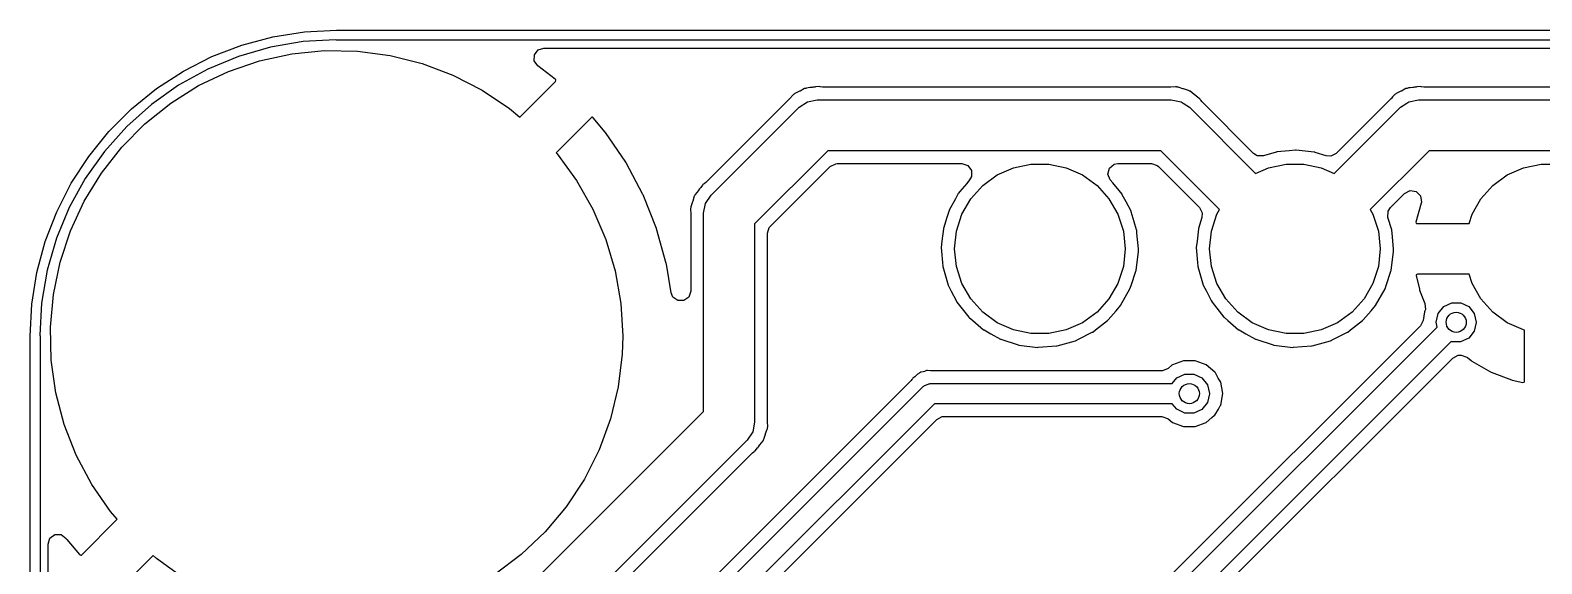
# Model space of a CAD drawing. Extents: x 3.59 to 5.68, y -3.55 to -1.66.
# Drawn here: x 3.585 to 4.178, y -1.866 to -1.656 of the extents above; entities that cross this region are included whole.
import ezdxf

# ---------------------------------------------------------------- set-up
doc = ezdxf.new("R2010")
doc.units = 0
doc.header["$MEASUREMENT"] = 0
doc.layers.add('BLACK', color=7, linetype='CONTINUOUS')

msp = doc.modelspace()

# ---------------------------------------------------------------- linework, layer by layer
at = {"layer": 'BLACK', "linetype": 'CONTINUOUS'}
for p, q in [((3.66846, -1.66223), (3.6806, -1.65898)), ((3.6806, -1.65898), (3.69301, -1.65701)), ((3.69301, -1.65701), (3.70556, -1.65635)), ((3.70556, -1.65635), (3.70556, -1.65635)), ((3.70556, -1.65635), (5.55596, -1.65635)), ((3.65672, -1.66673), (3.66846, -1.66223)), ((3.67968, -1.66302), (3.66714, -1.66663)), ((3.69254, -1.66084), (3.67968, -1.66302)), ((3.68801, -1.66561), (3.70086, -1.66433)), ((3.70518, -1.66013), (3.69254, -1.66084)), ((3.70086, -1.66433), (3.71378, -1.66453)), ((3.70556, -1.66029), (3.70518, -1.66013)), ((5.55596, -1.66029), (3.70556, -1.66029)), ((3.71378, -1.66453), (3.72659, -1.66622)), ((3.78314, -1.66595), (3.7846, -1.66403)), ((3.7846, -1.66403), (3.78682, -1.66334)), ((3.78682, -1.66334), (5.47471, -1.66334)), ((3.64553, -1.67244), (3.65672, -1.66673)), ((3.66714, -1.66663), (3.65509, -1.67163)), ((3.66317, -1.67255), (3.67539, -1.66836)), ((3.67539, -1.66836), (3.68801, -1.66561)), ((3.72659, -1.66622), (3.73912, -1.66936)), ((3.73912, -1.66936), (3.7512, -1.67393)), ((3.78309, -1.66836), (3.78314, -1.66595)), ((3.78446, -1.67034), (3.78309, -1.66836)), ((3.79129, -1.67554), (3.78446, -1.67034)), ((3.63498, -1.67928), (3.64553, -1.67244)), ((3.65509, -1.67163), (3.64368, -1.67794)), ((3.65151, -1.67811), (3.66317, -1.67255)), ((3.7512, -1.67393), (3.76268, -1.67985)), ((3.77739, -1.69046), (3.79139, -1.67647)), ((3.79145, -1.67568), (3.79129, -1.67554)), ((3.79139, -1.67647), (3.79162, -1.676)), ((3.79158, -1.6758), (3.79145, -1.67568)), ((3.7916, -1.67582), (3.79158, -1.6758)), ((3.79162, -1.676), (3.7916, -1.67582)), ((3.62522, -1.68719), (3.63498, -1.67928)), ((3.64368, -1.67794), (3.63304, -1.68548)), ((3.64056, -1.68497), (3.65151, -1.67811)), ((3.76268, -1.67985), (3.7734, -1.68706)), ((3.88449, -1.68187), (3.88324, -1.68321)), ((3.88471, -1.68163), (3.88449, -1.68187)), ((3.88449, -1.68187), (3.88449, -1.68187)), ((3.88494, -1.68151), (3.88471, -1.68163)), ((3.88502, -1.68144), (3.88494, -1.68151)), ((3.88506, -1.68141), (3.88502, -1.68144)), ((3.88511, -1.68135), (3.88506, -1.68141)), ((3.88528, -1.68121), (3.88511, -1.68135)), ((3.8855, -1.6811), (3.88528, -1.68121)), ((3.88713, -1.68032), (3.8855, -1.6811)), ((3.8855, -1.6811), (3.8855, -1.6811)), ((3.88714, -1.68032), (3.88713, -1.68032)), ((3.8873, -1.68023), (3.88714, -1.68032)), ((3.88911, -1.67926), (3.8873, -1.68023)), ((3.8894, -1.67921), (3.88911, -1.67926)), ((3.88952, -1.67917), (3.8894, -1.67921)), ((3.88979, -1.67904), (3.88952, -1.67917)), ((3.89117, -1.67888), (3.88979, -1.67904)), ((3.89183, -1.6788), (3.89117, -1.67888)), ((3.89201, -1.67878), (3.89183, -1.6788)), ((3.89231, -1.67873), (3.89201, -1.67878)), ((3.89279, -1.67865), (3.89231, -1.67873)), ((3.89295, -1.67865), (3.89279, -1.67865)), ((3.89305, -1.67864), (3.89295, -1.67865)), ((3.89337, -1.67862), (3.89305, -1.67864)), ((3.89339, -1.67862), (3.89337, -1.67862)), ((3.89476, -1.67845), (3.89339, -1.67862)), ((3.89524, -1.67856), (3.89476, -1.67845)), ((3.89606, -1.67865), (3.89524, -1.67856)), ((4.03248, -1.67865), (3.89606, -1.67865)), ((4.03263, -1.67864), (4.03248, -1.67865)), ((4.03446, -1.67857), (4.03263, -1.67864)), ((4.03478, -1.67856), (4.03446, -1.67857)), ((4.03446, -1.67857), (4.03446, -1.67857)), ((4.03504, -1.67863), (4.03478, -1.67856)), ((4.03514, -1.67864), (4.03504, -1.67863)), ((4.03519, -1.67865), (4.03514, -1.67864)), ((4.03527, -1.67865), (4.03519, -1.67865)), ((4.03549, -1.67866), (4.03527, -1.67865)), ((4.03572, -1.67875), (4.03549, -1.67866)), ((4.03588, -1.6788), (4.03572, -1.67875)), ((4.03572, -1.67875), (4.03572, -1.67875)), ((4.03743, -1.67935), (4.03588, -1.6788)), ((4.03761, -1.6794), (4.03743, -1.67935)), ((4.03926, -1.6799), (4.03761, -1.6794)), ((4.03957, -1.67999), (4.03926, -1.6799)), ((4.03926, -1.6799), (4.03926, -1.6799)), ((4.03982, -1.68017), (4.03957, -1.67999)), ((4.03993, -1.68022), (4.03982, -1.68017)), ((4.04021, -1.68032), (4.03993, -1.68022)), ((4.04182, -1.68159), (4.04021, -1.68032)), ((4.04197, -1.6817), (4.04182, -1.68159)), ((4.04261, -1.68216), (4.04197, -1.6817)), ((4.04273, -1.68228), (4.04261, -1.68216)), ((4.0428, -1.68234), (4.04273, -1.68228)), ((4.04304, -1.68255), (4.0428, -1.68234)), ((4.04388, -1.68322), (4.04304, -1.68255)), ((4.11962, -1.68255), (4.11901, -1.68322)), ((4.12047, -1.68163), (4.11962, -1.68255)), ((4.12071, -1.68151), (4.12047, -1.68163)), ((4.12079, -1.68144), (4.12071, -1.68151)), ((4.12082, -1.68141), (4.12079, -1.68144)), ((4.12088, -1.68135), (4.12082, -1.68141)), ((4.12105, -1.68121), (4.12088, -1.68135)), ((4.1229, -1.68032), (4.12105, -1.68121)), ((4.12306, -1.68023), (4.1229, -1.68032)), ((4.12487, -1.67926), (4.12306, -1.68023)), ((4.12517, -1.67921), (4.12487, -1.67926)), ((4.12528, -1.67917), (4.12517, -1.67921)), ((4.12555, -1.67904), (4.12528, -1.67917)), ((4.12587, -1.679), (4.12555, -1.67904)), ((4.12655, -1.67892), (4.12587, -1.679)), ((4.12587, -1.679), (4.12587, -1.679)), ((4.1276, -1.6788), (4.12655, -1.67892)), ((4.12778, -1.67878), (4.1276, -1.6788)), ((4.12817, -1.67871), (4.12778, -1.67878)), ((4.1284, -1.67867), (4.12817, -1.67871)), ((4.12856, -1.67865), (4.1284, -1.67867)), ((4.1284, -1.67867), (4.1284, -1.67867)), ((4.12872, -1.67865), (4.12856, -1.67865)), ((4.12881, -1.67864), (4.12872, -1.67865)), ((4.12914, -1.67862), (4.12881, -1.67864)), ((4.12919, -1.67861), (4.12914, -1.67862)), ((4.13052, -1.67845), (4.12919, -1.67861)), ((4.13084, -1.67852), (4.13052, -1.67845)), ((4.131, -1.67856), (4.13084, -1.67852)), ((4.13084, -1.67852), (4.13084, -1.67852)), ((4.13182, -1.67865), (4.131, -1.67856)), ((4.4009, -1.67865), (4.13182, -1.67865)), ((3.61633, -1.69608), (3.62522, -1.68719)), ((3.63304, -1.68548), (3.62331, -1.69418)), ((3.63048, -1.69305), (3.64056, -1.68497)), ((3.7734, -1.68706), (3.77739, -1.69046)), ((3.88314, -1.68332), (3.85031, -1.71616)), ((3.85243, -1.72113), (3.88697, -1.68659)), ((3.88324, -1.68321), (3.88314, -1.68332)), ((3.88697, -1.68659), (3.89021, -1.68443)), ((3.89021, -1.68443), (3.89404, -1.68367)), ((3.89404, -1.68367), (4.03287, -1.68367)), ((4.03287, -1.68367), (4.0367, -1.68443)), ((4.0367, -1.68443), (4.03752, -1.68497)), ((4.03752, -1.68497), (4.03995, -1.68659)), ((4.03995, -1.68659), (4.06592, -1.71256)), ((4.04414, -1.68342), (4.04388, -1.68322)), ((4.04388, -1.68322), (4.04388, -1.68322)), ((4.04431, -1.68369), (4.04414, -1.68342)), ((4.0444, -1.68383), (4.04431, -1.68369)), ((4.04492, -1.68447), (4.0444, -1.68383)), ((4.06512, -1.70467), (4.04492, -1.68447)), ((4.09676, -1.71257), (4.12273, -1.68659)), ((4.1189, -1.68333), (4.09754, -1.70468)), ((4.11901, -1.68322), (4.1189, -1.68333)), ((4.12273, -1.68659), (4.12516, -1.68497)), ((4.12516, -1.68497), (4.12598, -1.68443)), ((4.12598, -1.68443), (4.1298, -1.68367)), ((4.1298, -1.68367), (4.4013, -1.68367)), ((3.62331, -1.69418), (3.61462, -1.7039)), ((3.6214, -1.70223), (3.63048, -1.69305)), ((3.80558, -1.69056), (3.79164, -1.7045)), ((3.80568, -1.69049), (3.80558, -1.69056)), ((3.8058, -1.69048), (3.80568, -1.69049)), ((3.80625, -1.69076), (3.8058, -1.69048)), ((3.81095, -1.6963), (3.80625, -1.69076)), ((3.60842, -1.70585), (3.61633, -1.69608)), ((3.81108, -1.69647), (3.81095, -1.6963)), ((3.81899, -1.70816), (3.81108, -1.69647)), ((3.60157, -1.71639), (3.60842, -1.70585)), ((3.61462, -1.7039), (3.60707, -1.71454)), ((3.61343, -1.7124), (3.6214, -1.70223)), ((3.79164, -1.7045), (3.79202, -1.70491)), ((3.79202, -1.70491), (3.79967, -1.71532)), ((3.89818, -1.70367), (3.8695, -1.73235)), ((4.02873, -1.70367), (3.89818, -1.70367)), ((4.0518, -1.72673), (4.02873, -1.70367)), ((4.06657, -1.70558), (4.06512, -1.70467)), ((4.06897, -1.70565), (4.06657, -1.70558)), ((4.07391, -1.7042), (4.06897, -1.70565)), ((4.07409, -1.70414), (4.07391, -1.7042)), ((4.07391, -1.7042), (4.07391, -1.7042)), ((4.07428, -1.70413), (4.07409, -1.70414)), ((4.07911, -1.70369), (4.07428, -1.70413)), ((4.07428, -1.70413), (4.07428, -1.70413)), ((4.0816, -1.70346), (4.07911, -1.70369)), ((4.08179, -1.70348), (4.0816, -1.70346)), ((4.08892, -1.70423), (4.08179, -1.70348)), ((4.08179, -1.70348), (4.08179, -1.70348)), ((4.08911, -1.70425), (4.08892, -1.70423)), ((4.08892, -1.70423), (4.08892, -1.70423)), ((4.08929, -1.70431), (4.08911, -1.70425)), ((4.09364, -1.70565), (4.08929, -1.70431)), ((4.08929, -1.70431), (4.08929, -1.70431)), ((4.0954, -1.70578), (4.09364, -1.70565)), ((4.09754, -1.70468), (4.0954, -1.70578)), ((4.13395, -1.70367), (4.11088, -1.72673)), ((4.39716, -1.70367), (4.13395, -1.70367)), ((3.60668, -1.72341), (3.61343, -1.7124)), ((3.8191, -1.70834), (3.81899, -1.70816)), ((3.8257, -1.7208), (3.8191, -1.70834)), ((3.87566, -1.73328), (3.89912, -1.70983)), ((3.89912, -1.70983), (3.90127, -1.70873)), ((3.90127, -1.70873), (3.90188, -1.70869)), ((3.90188, -1.70869), (3.9508, -1.70869)), ((3.9508, -1.70869), (3.95309, -1.70943)), ((3.95309, -1.70943), (3.95451, -1.71138)), ((3.95451, -1.71138), (3.95451, -1.71379)), ((3.9646, -1.71315), (3.97099, -1.7103)), ((3.97099, -1.7103), (3.97784, -1.70885)), ((3.97784, -1.70885), (3.98483, -1.70885)), ((3.98483, -1.70885), (3.99168, -1.7103)), ((3.99168, -1.7103), (3.99807, -1.71315)), ((4.00804, -1.7128), (4.00865, -1.71047)), ((4.00865, -1.71047), (4.01052, -1.70895)), ((4.01052, -1.70895), (4.01193, -1.70869)), ((4.01193, -1.70869), (4.02504, -1.70869)), ((4.02504, -1.70869), (4.02733, -1.70943)), ((4.02733, -1.70943), (4.02779, -1.70983)), ((4.02779, -1.70983), (4.04389, -1.72592)), ((4.06592, -1.71256), (4.07099, -1.7103)), ((4.07099, -1.7103), (4.07784, -1.70885)), ((4.07784, -1.70885), (4.08483, -1.70885)), ((4.08483, -1.70885), (4.09168, -1.7103)), ((4.09168, -1.7103), (4.09676, -1.71257)), ((4.1646, -1.71315), (4.17099, -1.7103)), ((4.17099, -1.7103), (4.17784, -1.70885)), ((4.17784, -1.70885), (4.18483, -1.70885)), ((3.59587, -1.72759), (3.60157, -1.71639)), ((3.60707, -1.71454), (3.60076, -1.72596)), ((3.79967, -1.71532), (3.80607, -1.72654)), ((3.848, -1.71847), (3.8479, -1.7186)), ((3.84811, -1.71835), (3.848, -1.71847)), ((3.84817, -1.71828), (3.84811, -1.71835)), ((3.84839, -1.71804), (3.84817, -1.71828)), ((3.84905, -1.7172), (3.84839, -1.71804)), ((3.84925, -1.71694), (3.84905, -1.7172)), ((3.84905, -1.7172), (3.84905, -1.7172)), ((3.84966, -1.71668), (3.84925, -1.71694)), ((3.85031, -1.71616), (3.84966, -1.71668)), ((3.95264, -1.71645), (3.94992, -1.7197)), ((3.95379, -1.71509), (3.95264, -1.71645)), ((3.95451, -1.71379), (3.95379, -1.71509)), ((3.95426, -1.72246), (3.95894, -1.71726)), ((3.95894, -1.71726), (3.9646, -1.71315)), ((3.99807, -1.71315), (4.00373, -1.71726)), ((4.00373, -1.71726), (4.00841, -1.72246)), ((4.00891, -1.71505), (4.00804, -1.7128)), ((4.0099, -1.71626), (4.00891, -1.71505)), ((4.01238, -1.71931), (4.0099, -1.71626)), ((4.15426, -1.72246), (4.15894, -1.71726)), ((4.15894, -1.71726), (4.1646, -1.71315)), ((3.60124, -1.73513), (3.60668, -1.72341)), ((3.82579, -1.721), (3.8257, -1.7208)), ((3.83101, -1.7341), (3.82579, -1.721)), ((3.84518, -1.72365), (3.8445, -1.72559)), ((3.84524, -1.72347), (3.84518, -1.72365)), ((3.84583, -1.72151), (3.84524, -1.72346)), ((3.84524, -1.72346), (3.84524, -1.72347)), ((3.846, -1.72126), (3.84583, -1.72151)), ((3.84606, -1.72115), (3.846, -1.72126)), ((3.84616, -1.72087), (3.84606, -1.72115)), ((3.84743, -1.71926), (3.84616, -1.72087)), ((3.84754, -1.71911), (3.84743, -1.71926)), ((3.8479, -1.7186), (3.84754, -1.71911)), ((3.8479, -1.7186), (3.8479, -1.7186)), ((3.8495, -1.7282), (3.85026, -1.72438)), ((3.85026, -1.72438), (3.85243, -1.72113)), ((3.9482, -1.72251), (3.94579, -1.7269)), ((3.94934, -1.72045), (3.9482, -1.72251)), ((3.94943, -1.72028), (3.94934, -1.72045)), ((3.94934, -1.72045), (3.94934, -1.72045)), ((3.94992, -1.7197), (3.94943, -1.72028)), ((3.95076, -1.72852), (3.95426, -1.72246)), ((4.00841, -1.72246), (4.01191, -1.72852)), ((4.01354, -1.72073), (4.01238, -1.71931)), ((4.01363, -1.7209), (4.01354, -1.72073)), ((4.01515, -1.72374), (4.01363, -1.7209)), ((4.01363, -1.7209), (4.01363, -1.7209)), ((4.01709, -1.72739), (4.01515, -1.72374)), ((4.11879, -1.72592), (4.12431, -1.7204)), ((4.12431, -1.7204), (4.12646, -1.71931)), ((4.12646, -1.71931), (4.12884, -1.71968)), ((4.13082, -1.7242), (4.12874, -1.73171)), ((4.12884, -1.71968), (4.13054, -1.72139)), ((4.13054, -1.72139), (4.13092, -1.72376)), ((4.13092, -1.72376), (4.13082, -1.7242)), ((4.15076, -1.72852), (4.15426, -1.72246)), ((3.59136, -1.73932), (3.59587, -1.72759)), ((3.60076, -1.72596), (3.59577, -1.73801)), ((3.80607, -1.72654), (3.81113, -1.73843)), ((3.84447, -1.72604), (3.84439, -1.7263)), ((3.84439, -1.7263), (3.84441, -1.72662)), ((3.84441, -1.72662), (3.84441, -1.72662)), ((3.84441, -1.72662), (3.84448, -1.72845)), ((3.84448, -1.72593), (3.84447, -1.72604)), ((3.8445, -1.72559), (3.84448, -1.72581)), ((3.84448, -1.72581), (3.84448, -1.72589)), ((3.84448, -1.72589), (3.84448, -1.72593)), ((3.84448, -1.72845), (3.84448, -1.7286)), ((3.84448, -1.7286), (3.84448, -1.75875)), ((3.8495, -1.80595), (3.8495, -1.7282)), ((3.94485, -1.72985), (3.94351, -1.73409)), ((3.94573, -1.72708), (3.94485, -1.72985)), ((3.94579, -1.7269), (3.94573, -1.72708)), ((3.94573, -1.72708), (3.94573, -1.72708)), ((3.9486, -1.73517), (3.95076, -1.72852)), ((4.01191, -1.72852), (4.01407, -1.73517)), ((4.01714, -1.72758), (4.01709, -1.72739)), ((4.01836, -1.7316), (4.01714, -1.72758)), ((4.01714, -1.72758), (4.01714, -1.72758)), ((4.04485, -1.72986), (4.04351, -1.73409)), ((4.04389, -1.72592), (4.04499, -1.72807)), ((4.04499, -1.72807), (4.04485, -1.72986)), ((4.0486, -1.73517), (4.05076, -1.72852)), ((4.05076, -1.72852), (4.0518, -1.72673)), ((4.11088, -1.72673), (4.11191, -1.72852)), ((4.11191, -1.72852), (4.11407, -1.73517)), ((4.11781, -1.7298), (4.11786, -1.72739)), ((4.11927, -1.73462), (4.11781, -1.7298)), ((4.11786, -1.72739), (4.11879, -1.72592)), ((4.14959, -1.73213), (4.15076, -1.72852)), ((3.59718, -1.74739), (3.60124, -1.73513)), ((3.83107, -1.73431), (3.83101, -1.7341)), ((3.83485, -1.7479), (3.83107, -1.73431)), ((3.8695, -1.73235), (3.8695, -1.81009)), ((3.87452, -1.73604), (3.87526, -1.73375)), ((3.87452, -1.8097), (3.87452, -1.73604)), ((3.87526, -1.73375), (3.87566, -1.73328)), ((3.94349, -1.73428), (3.94295, -1.73908)), ((3.94351, -1.73409), (3.94349, -1.73428)), ((3.94349, -1.73428), (3.94349, -1.73428)), ((3.94787, -1.74213), (3.9486, -1.73517)), ((4.01407, -1.73517), (4.0148, -1.74213)), ((4.01927, -1.73462), (4.01836, -1.7316)), ((4.01929, -1.73481), (4.01927, -1.73462)), ((4.01941, -1.73604), (4.01929, -1.73481)), ((4.01929, -1.73481), (4.01929, -1.73481)), ((4.02001, -1.74213), (4.01941, -1.73604)), ((4.04349, -1.73428), (4.04295, -1.73908)), ((4.04351, -1.73409), (4.04349, -1.73428)), ((4.04349, -1.73428), (4.04349, -1.73428)), ((4.04787, -1.74213), (4.0486, -1.73517)), ((4.11407, -1.73517), (4.1148, -1.74213)), ((4.11929, -1.73481), (4.11927, -1.73462)), ((4.11941, -1.73604), (4.11929, -1.73481)), ((4.11929, -1.73481), (4.11929, -1.73481)), ((4.12001, -1.74213), (4.11941, -1.73604)), ((4.12874, -1.73171), (4.12881, -1.73203)), ((4.12881, -1.73203), (4.12888, -1.73209)), ((4.12888, -1.73209), (4.12904, -1.73213)), ((4.12904, -1.73213), (4.14959, -1.73213)), ((3.58811, -1.75146), (3.59136, -1.73932)), ((3.59577, -1.73801), (3.59216, -1.75055)), ((3.81113, -1.73843), (3.8148, -1.75081)), ((3.94295, -1.73908), (3.94267, -1.74159)), ((3.94267, -1.74159), (3.94279, -1.7431)), ((3.9486, -1.74909), (3.94787, -1.74213)), ((4.0148, -1.74213), (4.01407, -1.74909)), ((4.01999, -1.74321), (4.02001, -1.74213)), ((4.04295, -1.73908), (4.04267, -1.74159)), ((4.04267, -1.74159), (4.04279, -1.7431)), ((4.0486, -1.74909), (4.04787, -1.74213)), ((4.1148, -1.74213), (4.11407, -1.74909)), ((4.11999, -1.74321), (4.12001, -1.74213)), ((3.59456, -1.76004), (3.59718, -1.74739)), ((3.83489, -1.74811), (3.83485, -1.7479)), ((3.83674, -1.75938), (3.83489, -1.74811)), ((3.94279, -1.7431), (3.94316, -1.74745)), ((3.94316, -1.74745), (3.9433, -1.74911)), ((4.01904, -1.7507), (4.01999, -1.74321)), ((4.04279, -1.7431), (4.04316, -1.74745)), ((4.04316, -1.74745), (4.0433, -1.74911)), ((4.11904, -1.7507), (4.11999, -1.74321)), ((3.58614, -1.76388), (3.58811, -1.75146)), ((3.59216, -1.75055), (3.58997, -1.76341)), ((3.8148, -1.75081), (3.81702, -1.76354)), ((3.9433, -1.74911), (3.94538, -1.75637)), ((3.95076, -1.75574), (3.9486, -1.74909)), ((4.01407, -1.74909), (4.01191, -1.75574)), ((4.0171, -1.75654), (4.01898, -1.75088)), ((4.01898, -1.75088), (4.01904, -1.7507)), ((4.01898, -1.75088), (4.01898, -1.75088)), ((4.0433, -1.74911), (4.04538, -1.75637)), ((4.05076, -1.75574), (4.0486, -1.74909)), ((4.11407, -1.74909), (4.11191, -1.75574)), ((4.1171, -1.75654), (4.11898, -1.75088)), ((4.11898, -1.75088), (4.11904, -1.7507)), ((4.11898, -1.75088), (4.11898, -1.75088)), ((4.12891, -1.75229), (4.1289, -1.75264)), ((4.1289, -1.75264), (4.13011, -1.75802)), ((4.1294, -1.75213), (4.12891, -1.75229)), ((4.14959, -1.75213), (4.1294, -1.75213)), ((4.15076, -1.75574), (4.14959, -1.75213)), ((3.59341, -1.77291), (3.59456, -1.76004)), ((3.83743, -1.76104), (3.83674, -1.75938)), ((3.84448, -1.75875), (3.84374, -1.76104)), ((3.94538, -1.75637), (3.9466, -1.75875)), ((3.9466, -1.75875), (3.94851, -1.76246)), ((3.95426, -1.7618), (3.95076, -1.75574)), ((4.01191, -1.75574), (4.00841, -1.7618)), ((4.01293, -1.76442), (4.01666, -1.75786)), ((4.01666, -1.75786), (4.0171, -1.75654)), ((4.04538, -1.75637), (4.0466, -1.75875)), ((4.0466, -1.75875), (4.04851, -1.76246)), ((4.05426, -1.7618), (4.05076, -1.75574)), ((4.11191, -1.75574), (4.10841, -1.7618)), ((4.11293, -1.76442), (4.11666, -1.75786)), ((4.11666, -1.75786), (4.1171, -1.75654)), ((4.13011, -1.75802), (4.1302, -1.75832)), ((4.1302, -1.75832), (4.13232, -1.76353)), ((4.15426, -1.7618), (4.15076, -1.75574)), ((3.58549, -1.77643), (3.58614, -1.76388)), ((3.58997, -1.76341), (3.58926, -1.77604)), ((3.81702, -1.76354), (3.81777, -1.77643)), ((3.83938, -1.76246), (3.83743, -1.76104)), ((3.84179, -1.76246), (3.83938, -1.76246)), ((3.84374, -1.76104), (3.84179, -1.76246)), ((3.94851, -1.76246), (3.94883, -1.76308)), ((3.94883, -1.76308), (3.95352, -1.76899)), ((3.95894, -1.767), (3.95426, -1.7618)), ((4.00841, -1.7618), (4.00373, -1.767)), ((4.01118, -1.76646), (4.01293, -1.76442)), ((4.04851, -1.76246), (4.04883, -1.76308)), ((4.04883, -1.76308), (4.05352, -1.76899)), ((4.05894, -1.767), (4.05426, -1.7618)), ((4.10841, -1.7618), (4.10373, -1.767)), ((4.11118, -1.76646), (4.11293, -1.76442)), ((4.13232, -1.76353), (4.13249, -1.76593)), ((4.13249, -1.76593), (4.1324, -1.76622)), ((4.13747, -1.76753), (4.13965, -1.76479)), ((4.13965, -1.76479), (4.14281, -1.76328)), ((4.14281, -1.76328), (4.14631, -1.76328)), ((4.14631, -1.76328), (4.14947, -1.7648)), ((4.14947, -1.7648), (4.15165, -1.76754)), ((4.15894, -1.767), (4.15426, -1.7618)), ((3.95352, -1.76899), (3.95366, -1.76912)), ((3.95366, -1.76912), (3.95366, -1.76912)), ((3.95366, -1.76912), (3.95501, -1.77026)), ((3.95501, -1.77026), (3.95926, -1.77388)), ((3.9646, -1.77111), (3.95894, -1.767)), ((3.97099, -1.77396), (3.9646, -1.77111)), ((3.99807, -1.77111), (3.99168, -1.77396)), ((4.00373, -1.767), (3.99807, -1.77111)), ((4.00314, -1.77394), (4.00785, -1.77025)), ((4.00785, -1.77025), (4.008, -1.77013)), ((4.00785, -1.77025), (4.00785, -1.77025)), ((4.008, -1.77013), (4.00813, -1.76999)), ((4.00813, -1.76999), (4.01118, -1.76646)), ((4.00813, -1.76999), (4.00813, -1.76999)), ((4.05352, -1.76899), (4.05366, -1.76912)), ((4.05366, -1.76912), (4.05366, -1.76912)), ((4.05366, -1.76912), (4.05501, -1.77026)), ((4.05501, -1.77026), (4.05926, -1.77388)), ((4.0646, -1.77111), (4.05894, -1.767)), ((4.07099, -1.77396), (4.0646, -1.77111)), ((4.09807, -1.77111), (4.09168, -1.77396)), ((4.10373, -1.767), (4.09807, -1.77111)), ((4.10314, -1.77394), (4.10785, -1.77025)), ((4.10785, -1.77025), (4.108, -1.77013)), ((4.10785, -1.77025), (4.10785, -1.77025)), ((4.108, -1.77013), (4.10813, -1.76999)), ((4.10813, -1.76999), (4.11118, -1.76646)), ((4.10813, -1.76999), (4.10813, -1.76999)), ((4.13158, -1.77026), (4.1305, -1.77234)), ((4.13219, -1.76681), (4.13158, -1.77026)), ((4.13225, -1.76648), (4.13219, -1.76681)), ((4.1324, -1.76622), (4.13225, -1.76648)), ((4.13668, -1.77094), (4.13747, -1.76753)), ((4.13711, -1.77283), (4.13668, -1.77094)), ((4.15243, -1.77098), (4.15164, -1.7744)), ((4.15165, -1.76754), (4.15243, -1.77096)), ((4.15243, -1.77096), (4.15243, -1.77098)), ((4.1646, -1.77111), (4.15894, -1.767)), ((4.17099, -1.77396), (4.1646, -1.77111)), ((3.58549, -3.42997), (3.58549, -1.77643)), ((3.58926, -1.77604), (3.58942, -1.77643)), ((3.58942, -1.77643), (3.58942, -3.42997)), ((3.59375, -1.78582), (3.59341, -1.77291)), ((3.81777, -1.77643), (3.81755, -1.78348)), ((3.95926, -1.77388), (3.95943, -1.77398)), ((3.95943, -1.77398), (3.95943, -1.77398)), ((3.95943, -1.77398), (3.96204, -1.77543)), ((3.96204, -1.77543), (3.96585, -1.77757)), ((3.96585, -1.77757), (3.96603, -1.77762)), ((3.96603, -1.77762), (3.97285, -1.77984)), ((3.97784, -1.77541), (3.97099, -1.77396)), ((3.98483, -1.77541), (3.97784, -1.77541)), ((3.99168, -1.77396), (3.98483, -1.77541)), ((3.99532, -1.77818), (3.99642, -1.77762)), ((3.99642, -1.77762), (4.00189, -1.77487)), ((4.00189, -1.77487), (4.00206, -1.77478)), ((4.00189, -1.77487), (4.00189, -1.77487)), ((4.00206, -1.77478), (4.00314, -1.77394)), ((4.1305, -1.77234), (4.03096, -1.87189)), ((4.03189, -1.87805), (4.13711, -1.77283)), ((4.05926, -1.77388), (4.05943, -1.77398)), ((4.05943, -1.77398), (4.05943, -1.77398)), ((4.05943, -1.77398), (4.06204, -1.77543)), ((4.06204, -1.77543), (4.06585, -1.77757)), ((4.06585, -1.77757), (4.06603, -1.77762)), ((4.06603, -1.77762), (4.07285, -1.77984)), ((4.07784, -1.77541), (4.07099, -1.77396)), ((4.08483, -1.77541), (4.07784, -1.77541)), ((4.09168, -1.77396), (4.08483, -1.77541)), ((4.09532, -1.77818), (4.09642, -1.77762)), ((4.09642, -1.77762), (4.10189, -1.77487)), ((4.10189, -1.77487), (4.10206, -1.77478)), ((4.10189, -1.77487), (4.10189, -1.77487)), ((4.10206, -1.77478), (4.10314, -1.77394)), ((4.14945, -1.77713), (4.14629, -1.77864)), ((4.15164, -1.7744), (4.14945, -1.77713)), ((4.17133, -1.77403), (4.17099, -1.77396)), ((4.17133, -1.79415), (4.17133, -1.77403)), ((3.81755, -1.78348), (3.81599, -1.7963)), ((3.97285, -1.77984), (3.97285, -1.77984)), ((3.97285, -1.77984), (3.97303, -1.7799)), ((3.97303, -1.7799), (3.98052, -1.78079)), ((3.98052, -1.78079), (3.98071, -1.78078)), ((3.98071, -1.78078), (3.98786, -1.78023)), ((3.98071, -1.78078), (3.98071, -1.78078)), ((3.98786, -1.78023), (3.98805, -1.78021)), ((3.98786, -1.78023), (3.98786, -1.78023)), ((3.98805, -1.78021), (3.99532, -1.77818)), ((4.14256, -1.77852), (4.03631, -1.88477)), ((4.07285, -1.77984), (4.07285, -1.77984)), ((4.07285, -1.77984), (4.07303, -1.7799)), ((4.07303, -1.7799), (4.08052, -1.78079)), ((4.08052, -1.78079), (4.08071, -1.78078)), ((4.08071, -1.78078), (4.08786, -1.78023)), ((4.08071, -1.78078), (4.08071, -1.78078)), ((4.08786, -1.78023), (4.08805, -1.78021)), ((4.08786, -1.78023), (4.08786, -1.78023)), ((4.08805, -1.78021), (4.09532, -1.77818)), ((4.14278, -1.77863), (4.14256, -1.77852)), ((4.14629, -1.77864), (4.14278, -1.77863)), ((3.59557, -1.79861), (3.59375, -1.78582)), ((4.03164, -1.78908), (4.02941, -1.78998)), ((4.03313, -1.78783), (4.03164, -1.78908)), ((4.03339, -1.78761), (4.03313, -1.78783)), ((4.03767, -1.78606), (4.03339, -1.78761)), ((4.04221, -1.78606), (4.03767, -1.78606)), ((4.04105, -1.88712), (4.14319, -1.78499)), ((4.04649, -1.78761), (4.04221, -1.78606)), ((4.04997, -1.79053), (4.04649, -1.78761)), ((4.14319, -1.78499), (4.14533, -1.7839)), ((4.14533, -1.7839), (4.14594, -1.78385)), ((4.14594, -1.78385), (4.14648, -1.78385)), ((4.14648, -1.78385), (4.14877, -1.78459)), ((4.14877, -1.78459), (4.14897, -1.78475)), ((4.14897, -1.78475), (4.15044, -1.78597)), ((4.15044, -1.78597), (4.1507, -1.78616)), ((4.1507, -1.78616), (4.15802, -1.79043)), ((3.93083, -1.79381), (3.74353, -1.98111)), ((3.93113, -1.79342), (3.93083, -1.79381)), ((3.93135, -1.79318), (3.93113, -1.79342)), ((3.93155, -1.79282), (3.93135, -1.79318)), ((3.93228, -1.7923), (3.93155, -1.79282)), ((3.93274, -1.7919), (3.93228, -1.7923)), ((3.93337, -1.79127), (3.93274, -1.7919)), ((3.93375, -1.79112), (3.93337, -1.79127)), ((3.93402, -1.79095), (3.93375, -1.79112)), ((3.9343, -1.79082), (3.93402, -1.79095)), ((3.93463, -1.79058), (3.9343, -1.79082)), ((3.93551, -1.7904), (3.93463, -1.79058)), ((3.93609, -1.79022), (3.93551, -1.7904)), ((3.93604, -1.79576), (3.93692, -1.79548)), ((3.93693, -1.7899), (3.93609, -1.79022)), ((3.93692, -1.79548), (3.93774, -1.79506)), ((3.93733, -1.78993), (3.93693, -1.7899)), ((3.93849, -1.78999), (3.93733, -1.78993)), ((3.93733, -1.78993), (3.93733, -1.78993)), ((3.93774, -1.79506), (3.93806, -1.79511)), ((3.93806, -1.79511), (3.93836, -1.79501)), ((3.93836, -1.79501), (4.03326, -1.79501)), ((3.93869, -1.78999), (3.93849, -1.78999)), ((4.02914, -1.78999), (3.93869, -1.78999)), ((4.02941, -1.78998), (4.02914, -1.78999)), ((4.03326, -1.79501), (4.03504, -1.79279)), ((4.03504, -1.79279), (4.0382, -1.79127)), ((4.0382, -1.79127), (4.0417, -1.79127)), ((4.0417, -1.79127), (4.04485, -1.7928)), ((4.04485, -1.7928), (4.04704, -1.79553)), ((4.04704, -1.79553), (4.04781, -1.79895)), ((4.05014, -1.79083), (4.04997, -1.79053)), ((4.05129, -1.79282), (4.05014, -1.79083)), ((4.05224, -1.79447), (4.05129, -1.79282)), ((4.05303, -1.79895), (4.05224, -1.79447)), ((4.15802, -1.79043), (4.1583, -1.79057)), ((4.1583, -1.79057), (4.16622, -1.79359)), ((4.16622, -1.79359), (4.16652, -1.79368)), ((4.16652, -1.79368), (4.17073, -1.79454)), ((4.17073, -1.79454), (4.17125, -1.79448)), ((4.17125, -1.79448), (4.17133, -1.79415)), ((3.59885, -1.81111), (3.59557, -1.79861)), ((3.74684, -1.9849), (3.93557, -1.79616)), ((3.81599, -1.7963), (3.81298, -1.80886)), ((3.93557, -1.79616), (3.93586, -1.79602)), ((3.93586, -1.79602), (3.93604, -1.79576)), ((4.04781, -1.79898), (4.04702, -1.80239)), ((4.04781, -1.79895), (4.04781, -1.79898)), ((4.05224, -1.80343), (4.05303, -1.79895)), ((3.68747, -1.96798), (3.8495, -1.80595)), ((3.93999, -1.80289), (3.75356, -1.98932)), ((4.03326, -1.80289), (3.93999, -1.80289)), ((4.03502, -1.80509), (4.03326, -1.80289)), ((4.03817, -1.80662), (4.03502, -1.80509)), ((4.04167, -1.80663), (4.03817, -1.80662)), ((4.04483, -1.80512), (4.04167, -1.80663)), ((4.04702, -1.80239), (4.04483, -1.80512)), ((4.04971, -1.80758), (4.04997, -1.80736)), ((4.04997, -1.80736), (4.05133, -1.80501)), ((4.05133, -1.80501), (4.05207, -1.80372)), ((4.05207, -1.80372), (4.05224, -1.80343)), ((4.05207, -1.80372), (4.05207, -1.80372)), ((3.60354, -1.82314), (3.59885, -1.81111)), ((3.81298, -1.80886), (3.80854, -1.82099)), ((3.85047, -1.8995), (3.94093, -1.80905)), ((3.8695, -1.81009), (3.86874, -1.81392)), ((3.87382, -1.81465), (3.87442, -1.81294)), ((3.87442, -1.81294), (3.8745, -1.81271)), ((3.87442, -1.81294), (3.87442, -1.81294)), ((3.8745, -1.81271), (3.87452, -1.81249)), ((3.87452, -1.80985), (3.87452, -1.8097)), ((3.87461, -1.812), (3.87452, -1.80985)), ((3.87452, -1.81237), (3.87453, -1.81226)), ((3.87452, -1.81241), (3.87452, -1.81237)), ((3.87452, -1.81249), (3.87452, -1.81241)), ((3.87453, -1.81226), (3.87461, -1.812)), ((3.94093, -1.80905), (3.94307, -1.80795)), ((3.94307, -1.80795), (3.94368, -1.80791)), ((3.94368, -1.80791), (4.02914, -1.80791)), ((4.02914, -1.80791), (4.03143, -1.80865)), ((4.03143, -1.80865), (4.03164, -1.80882)), ((4.03164, -1.80882), (4.03339, -1.81029)), ((4.03339, -1.81029), (4.03372, -1.8104)), ((4.03372, -1.8104), (4.03722, -1.81168)), ((4.03722, -1.81168), (4.03767, -1.81184)), ((4.03767, -1.81184), (4.04221, -1.81184)), ((4.04221, -1.81184), (4.04266, -1.81168)), ((4.04266, -1.81168), (4.04617, -1.8104)), ((4.04617, -1.8104), (4.04649, -1.81029)), ((4.04649, -1.81029), (4.0488, -1.80835)), ((4.0488, -1.80835), (4.04971, -1.80758)), ((3.86657, -1.81717), (3.70454, -1.9792)), ((3.86874, -1.81392), (3.86657, -1.81717)), ((3.871, -1.81983), (3.87146, -1.81919)), ((3.87146, -1.81919), (3.87157, -1.81905)), ((3.87157, -1.81905), (3.87284, -1.81743)), ((3.87284, -1.81743), (3.87294, -1.81715)), ((3.87294, -1.81715), (3.873, -1.81704)), ((3.873, -1.81704), (3.87317, -1.81679)), ((3.87317, -1.81679), (3.87376, -1.81483)), ((3.87376, -1.81483), (3.87382, -1.81465)), ((3.60959, -1.83456), (3.60354, -1.82314)), ((3.7107, -1.98013), (3.86869, -1.82214)), ((3.80854, -1.82099), (3.80274, -1.83254)), ((3.86869, -1.82214), (3.86934, -1.82162)), ((3.86934, -1.82162), (3.86948, -1.82153)), ((3.86948, -1.82153), (3.86975, -1.82136)), ((3.86948, -1.82153), (3.86948, -1.82153)), ((3.86975, -1.82136), (3.87061, -1.82026)), ((3.87061, -1.82026), (3.87083, -1.82002)), ((3.87083, -1.82002), (3.87089, -1.81995)), ((3.87089, -1.81995), (3.871, -1.81983)), ((3.6169, -1.8452), (3.60959, -1.83456)), ((3.80274, -1.83254), (3.79564, -1.84333)), ((3.60555, -1.86231), (3.61958, -1.84827)), ((3.61958, -1.84827), (3.6169, -1.8452)), ((3.79564, -1.84333), (3.78736, -1.85324)), ((3.59322, -1.85567), (3.59517, -1.85426)), ((3.59517, -1.85426), (3.59758, -1.85426)), ((3.59758, -1.85426), (3.59961, -1.85579)), ((3.78736, -1.85324), (3.77799, -1.86213)), ((3.59247, -1.85796), (3.59322, -1.85567)), ((3.59247, -3.34852), (3.59247, -1.85796)), ((3.59961, -1.85579), (3.59977, -1.85603)), ((3.59977, -1.85603), (3.59989, -1.85619)), ((3.59989, -1.85619), (3.60487, -1.86211)), ((3.60487, -1.86211), (3.60532, -1.86239)), ((3.60532, -1.86239), (3.60544, -1.86238)), ((3.60544, -1.86238), (3.60555, -1.86231)), ((3.63367, -1.86247), (3.61972, -1.87641)), ((3.63495, -1.86363), (3.63367, -1.86247)), ((3.64544, -1.87117), (3.63495, -1.86363)), ((3.77799, -1.86213), (3.76766, -1.86989))]:
    msp.add_line(p, q, dxfattribs=at)
at = {"layer": 'BLACK'}
for centre in [(4.14456, -1.77096), (4.03994, -1.79895)]:
    msp.add_circle(centre, 0.00394, dxfattribs=at)

doc.saveas('drawing.dxf')
